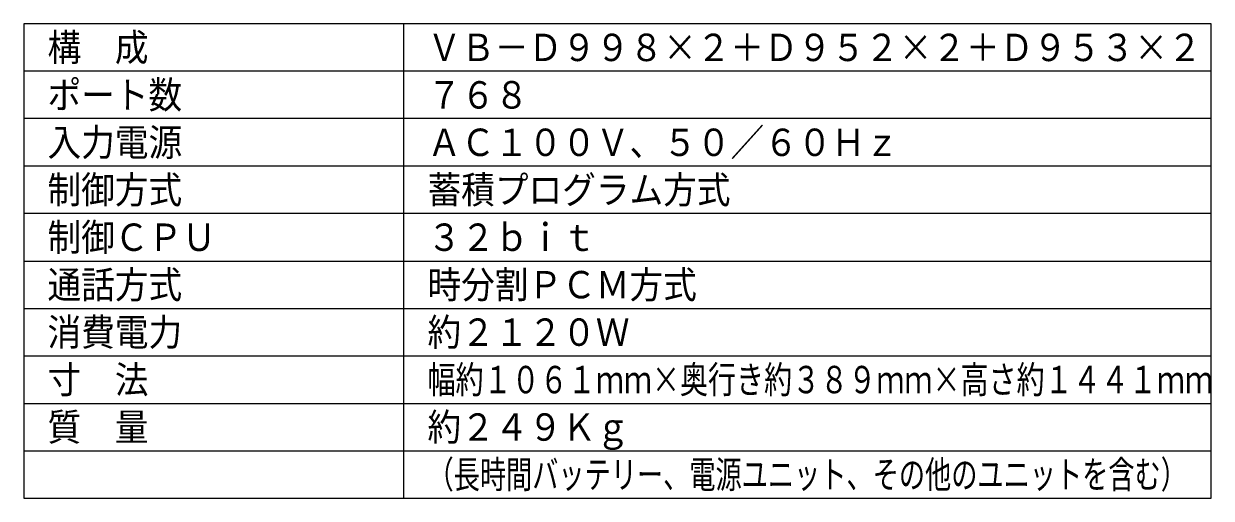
# Model space of a CAD drawing. Units: millimetres, scale not verified. Extents: x -62 to 63, y -116 to 117.
# Drawn here: x -62.5 to 62.5, y -116.5 to -66.5 of the extents above; entities that cross this region are included whole.
import ezdxf
from ezdxf.enums import TextEntityAlignment as Align

# ---------------------------------------------------------------- set-up
doc = ezdxf.new("R2010")
doc.units = ezdxf.units.MM
doc.header["$LTSCALE"] = 0.392256
doc.layers.add('0-1_MOJI1', color=2, linetype='Continuous')
doc.layers.add('0-3_WAKU', color=3, linetype='Continuous')
doc.styles.add('ＭＳ ゴシック', font='')
doc.styles.get('ＭＳ ゴシック').set_extended_font_data('MS Gothic')

msp = doc.modelspace()

# ---------------------------------------------------------------- linework, layer by layer
at = {"layer": '0-3_WAKU', "color": 4}
for p, q in [((62.5, -66.5), (-62.5, -66.5)), ((-22.5, -116.5), (-22.5, -66.5)), ((62.5, -116.5), (62.5, -66.5))]:
    msp.add_line(p, q, dxfattribs=at)
at = {"layer": '0-3_WAKU', "color": 1}
for p, q in [((62.5, -71.5), (-62.5, -71.5)), ((62.5, -76.5), (-62.5, -76.5)), ((62.5, -81.5), (-62.5, -81.5)), ((62.5, -86.5), (-62.5, -86.5)), ((-62.5, -91.5), (62.5, -91.5)), ((-62.5, -96.5), (62.5, -96.5)), ((-62.5, -101.5), (62.5, -101.5)), ((-62.5, -106.5), (62.5, -106.5)), ((-62.5, -111.5), (62.5, -111.5))]:
    msp.add_line(p, q, dxfattribs=at)
at = {"layer": '0-3_WAKU', "color": 4}
msp.add_lwpolyline([(-62.5, -66.5), (-62.5, -116.5), (62.5, -116.5)], dxfattribs=at)

# ---------------------------------------------------------------- texts
at = {"layer": '0-1_MOJI1', "style": 'ＭＳ ゴシック'}
for s, width, p in [('構\u3000成', 0.9, (-60, -71.3051)), ('ＶＢ－Ｄ９９８×２＋Ｄ９５２×２＋Ｄ９５３×２', 0.9, (-20, -71.3051)), ('ポート数', 0.9, (-60, -76.3051)), ('７６８', 0.9, (-20, -76.3051)), ('入力電源', 0.9, (-60, -81.3051)), ('ＡＣ１００Ｖ、５０／６０Ｈｚ', 0.9, (-20, -81.3051)), ('制御方式', 0.9, (-60, -86.3051)), ('蓄積プログラム方式', 0.9, (-20, -86.3051)), ('制御ＣＰＵ', 0.9, (-60, -91.3051)), ('３２ｂｉｔ', 0.9, (-20, -91.3051)), ('通話方式', 0.9, (-60, -96.3051)), ('時分割ＰＣＭ方式', 0.9, (-20, -96.3051)), ('消費電力', 0.9, (-60, -101.3051)), ('約２１２０Ｗ', 0.9, (-20, -101.3051)), ('寸\u3000法', 0.9, (-60, -106.3051)), ('幅約１０６１ｍｍ×奥行き約３８９ｍｍ×高さ約１４４１ｍｍ', 0.75, (-20, -106.3051)), ('質\u3000量', 0.9, (-60, -111.3051)), ('約２４９Ｋｇ', 0.9, (-20, -111.3051)), ('（長時間バッテリー、電源ユニット、その他のユニットを含む）', 0.7, (-20, -116.3052))]:
    msp.add_text(s, height=2.887, dxfattribs=dict(at, width=width)).set_placement(p, align=Align.BOTTOM_LEFT)

doc.saveas('drawing.dxf')
